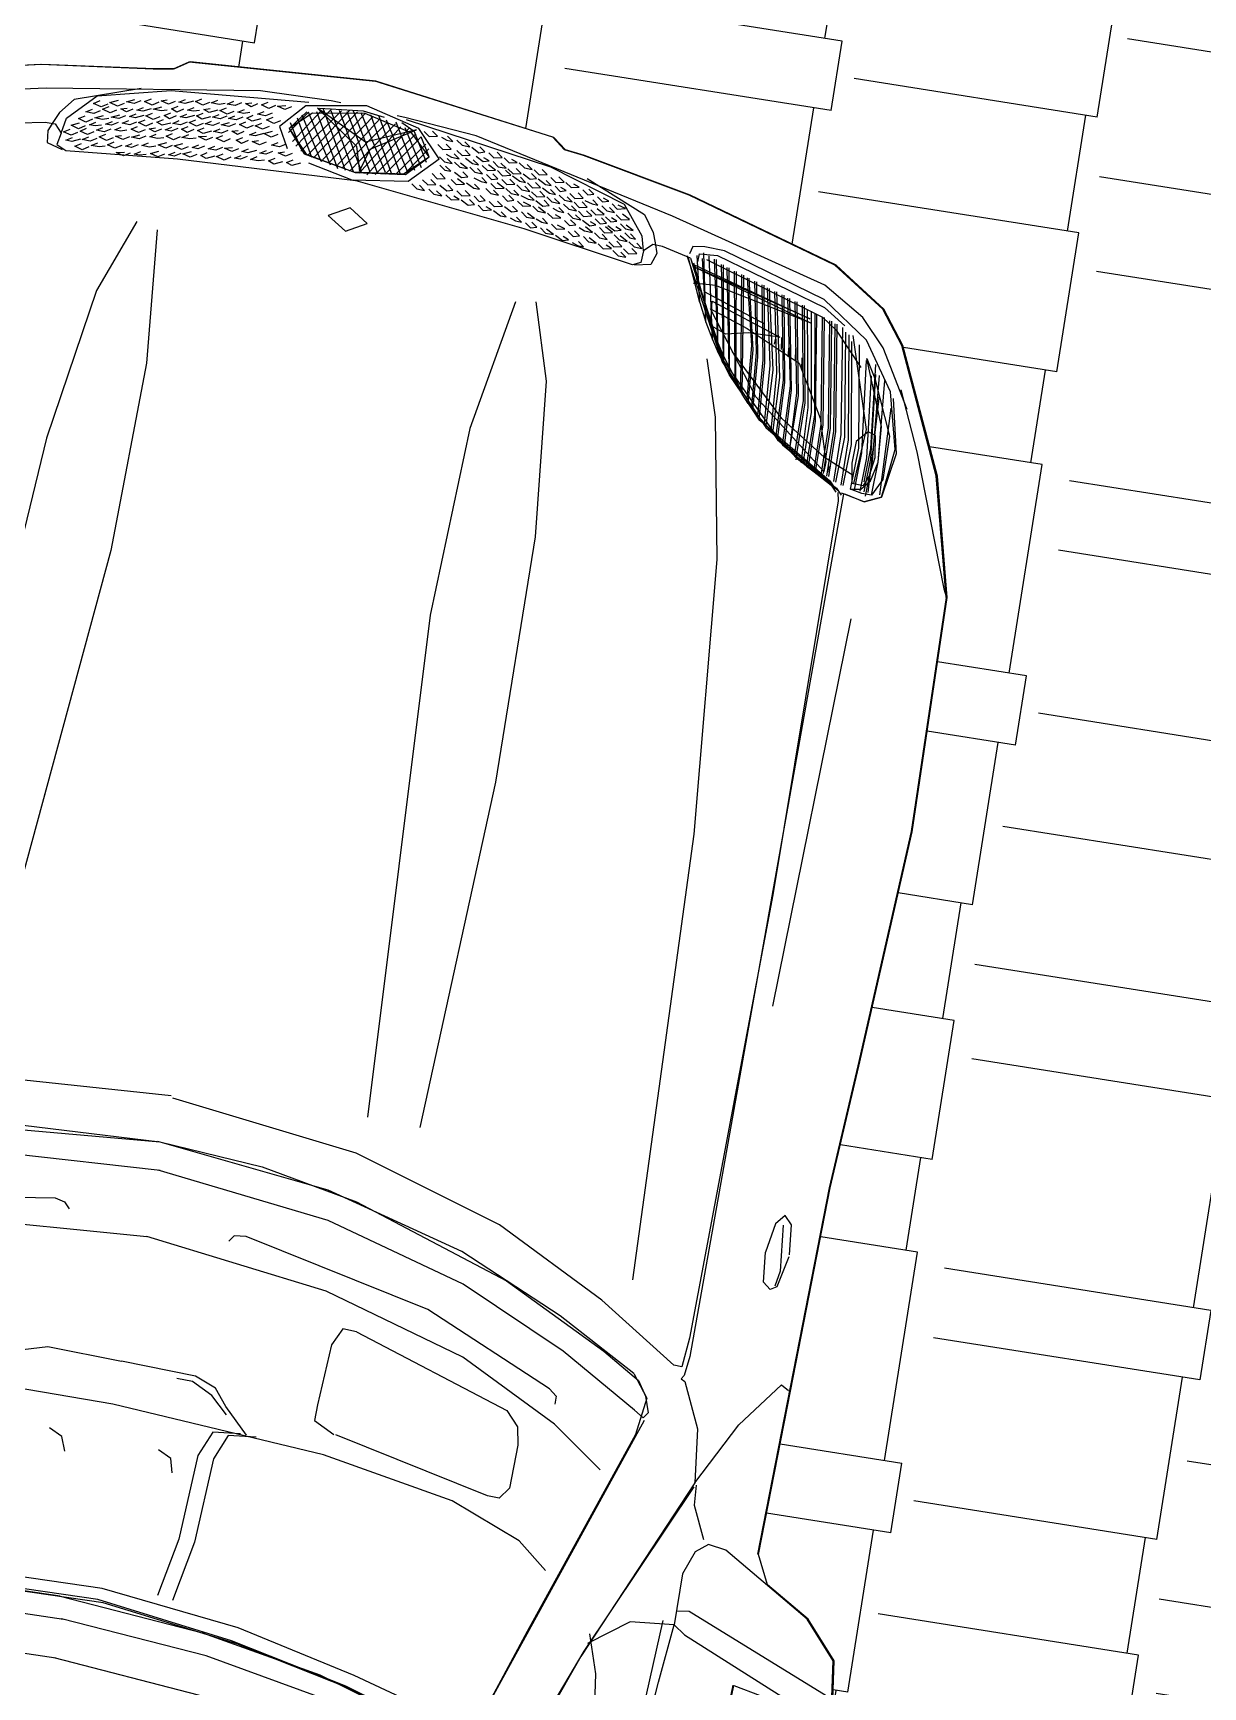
# Model space of a CAD drawing. Extents: x -640655 to -640254, y -1045449 to -1045159.
# Drawn here: x -640524.267 to -640522.77, y -1045393.273 to -1045391.157 of the extents above; entities that cross this region are included whole.
import ezdxf

# ---------------------------------------------------------------- set-up
doc = ezdxf.new("R2010")
doc.units = 0
doc.header["$MEASUREMENT"] = 0
doc.layers.get('0').update_dxf_attribs({"linetype": 'CONTINUOUS'})
doc.layers.add('FLOATING-WINDOWS', color=2, linetype='CONTINUOUS', plot=False)
doc.layers.add('T_srafa', color=8, linetype='CONTINUOUS')
doc.layers.add('T_stafaz', color=7, linetype='CONTINUOUS')

# ---------------------------------------------------------------- blocks, each defined once
blk = doc.blocks.new('SYM_AUTO_MERCEDES_MBSLK-H')
at = {"color": 7, "linetype": 'Continuous'}
for points in [[(187.66, 75.9), (188.68, 77.42), (195.54, 95.46), (195.28, 96.73), (192.74, 97.5), (188.17, 96.73), (183.59, 92.41), (176.99, 80.47), (176.73, 78.18), (178, 76.66), (181.05, 75.64), (187.66, 75.9), (188.42, 70.31), (192.23, 65.48)], [(194.01, 97.5), (192.74, 96.73), (185.63, 77.42), (185.88, 75.9)], [(51.46, 83.77), (51.97, 84.03), (82.21, 85.55), (112.95, 84.79)], [(112.95, 84.79), (128.96, 84.28), (176.73, 84.54)], [(193.76, 84.79), (279.9, 84.28), (296.92, 85.05), (343.93, 84.03)], [(51.97, 84.03), (36.98, 79.71), (21.48, 72.09), (17.41, 68.78), (13.09, 61.67), (8.01, 41.59), (5.72, 27.36), (5.47, 24.82), (4.2, 23.04), (1.66, -0.84)], [(27.07, 73.1), (34.44, 76.66), (50.95, 83.52), (51.46, 83.77)], [(169.36, 74.88), (160.98, 78.95), (154.88, 83.27), (155.39, 84.28)], [(138.36, 80.98), (134.55, 80.47), (133.54, 79.46)], [(138.62, 80.98), (142.68, 80.22), (143.19, 79.46)], [(133.54, 79.46), (134.81, 78.44), (138.62, 77.93)], [(134.81, 79.46), (140.65, 80.22), (142.68, 79.96)], [(143.19, 79.46), (142.43, 78.44), (138.62, 77.93)], [(169.62, 75.14), (172.16, 75.39), (176.23, 77.42)], [(29.36, 74.37), (22.24, 69.8), (18.94, 66.5), (15.89, 60.91), (11.06, 40.07), (5.98, 13.39), (5.47, 3.99), (5.47, 2.97), (5.47, 2.97)], [(28.34, 72.34), (35.2, 74.12), (41.04, 73.36), (42.06, 71.32), (41.55, 68.53), (41.55, 68.27)], [(156.66, 70.56), (156.91, 71.07), (162.5, 73.86), (169.36, 74.88)], [(169.36, 74.88), (194.01, 64.97), (217.14, 57.35), (230.86, 55.82), (263.64, 55.57), (278.63, 58.11), (308.87, 68.53)], [(169.87, 74.88), (193.25, 65.23), (215.86, 57.35)], [(187.41, 74.37), (199.09, 74.12), (276.34, 70.05), (278.88, 70.05)], [(281.68, 71.07), (195.28, 75.39), (187.66, 75.9)], [(281.68, 70.82), (195.28, 75.39)], [(24.02, 68.02), (26.31, 69.55), (33.17, 72.85), (38.76, 73.1), (41.04, 72.09), (41.04, 70.82), (40.79, 69.29), (40.54, 70.56), (39.27, 71.58), (36.72, 72.09), (32.15, 71.58), (24.02, 68.02)], [(41.04, 72.09), (36.72, 72.09), (26.31, 70.82)], [(41.55, 68.53), (41.55, 68.78), (42.06, 71.32), (41.04, 73.36), (34.69, 73.86), (27.58, 71.83)], [(40.79, 73.1), (29.61, 72.34)], [(57.05, 72.59), (107.62, 72.59)], [(27.58, 71.83), (21.73, 67.51), (17.67, 61.16), (14.11, 47.44), (14.11, 44.9), (14.36, 43.37), (15.38, 43.12)], [(39.52, 70.82), (35.2, 70.82), (24.53, 69.29)], [(41.3, 71.32), (36.72, 71.32), (25.8, 70.05)], [(40.79, 71.07), (36.47, 71.07), (25.8, 69.55)], [(40.79, 70.56), (36.47, 70.56), (26.05, 69.04)], [(40.79, 71.58), (28.34, 70.56)], [(33.17, 70.05), (34.69, 68.78), (37.49, 68.78), (40.03, 69.29), (40.03, 70.82), (38.76, 71.32), (36.22, 71.58), (33.42, 71.07), (33.17, 70.05)], [(41.55, 68.53), (153.61, 71.07)], [(41.55, 67.77), (42.57, 68.02), (93.64, 69.8), (151.32, 70.56), (155.13, 70.31), (155.13, 69.29), (148.78, 58.62), (141.92, 43.88), (136.59, 24.06), (134.3, -0.33)], [(153.61, 71.07), (156.15, 70.82), (156.66, 70.56)], [(15.89, 43.37), (28.59, 50.49), (35.2, 57.09), (40.79, 67), (41.3, 67.77)], [(15.89, 43.37), (27.58, 49.73), (36.98, 59.64), (41.3, 67.77)], [(40.03, 69.55), (32.91, 69.8), (21.48, 65.73)], [(40.54, 68.02), (34.69, 67.77), (21.48, 65.23)], [(40.54, 68.27), (35.2, 68.27), (22.24, 65.73)], [(40.79, 69.29), (35.45, 69.29), (22.49, 66.75)], [(40.79, 69.8), (35.96, 69.8), (24.27, 68.02)], [(39.01, 69.29), (37.49, 65.23), (33.68, 58.87), (26.56, 51)], [(39.01, 63.19), (41.04, 67.51), (41.81, 68.27)], [(190.96, 65.48), (195.79, 67.26), (203.41, 68.53), (277.1, 64.72)], [(15.63, 45.41), (19.95, 61.41), (21.22, 63.45), (25.29, 67.51)], [(15.63, 42.86), (28.08, 49.98), (34.69, 56.59), (40.28, 66.5), (41.04, 67.26)], [(39.77, 66.24), (33.93, 65.99), (20.46, 63.45)], [(39.77, 65.99), (33.93, 65.73), (20.46, 63.19)], [(40.28, 67), (34.18, 66.75), (20.72, 64.21)], [(40.28, 67.26), (34.44, 67.26), (21.22, 64.72)], [(38.5, 65.99), (39.27, 65.99)], [(38.76, 62.68), (40.79, 66.75), (41.55, 67.51)], [(143.7, -0.08), (145.73, -22.95)], [(143.45, -30.82), (140.14, -0.84), (140.65, 12.63), (142.68, 25.33), (148.78, 46.17), (155.13, 60.14), (157.93, 65.23), (159.71, 66.5), (161.74, 67.26), (162.5, 66.75), (161.74, 65.48), (156.15, 55.06), (150.31, 40.83), (145.73, 22.28), (143.7, -0.33)], [(157.17, 64.46), (159.96, 66.75), (164.79, 66.24), (192.23, 57.6), (208.24, 52.77), (209, 52.52), (162.76, 67)], [(16.14, 44.39), (15.13, 44.39), (14.87, 46.68), (18.68, 61.41), (20.46, 64.46)], [(39.27, 64.46), (33.42, 64.21), (19.95, 61.67)], [(39.27, 64.21), (33.42, 63.96), (19.95, 61.41)], [(39.52, 65.48), (33.68, 65.23), (20.21, 62.68)], [(39.52, 65.23), (33.68, 64.97), (20.21, 62.43)], [(21.73, 47.18), (23.26, 52.27), (26.31, 59.64), (32.66, 63.7), (37.99, 65.48), (39.27, 65.48), (31.64, 55.06), (21.73, 47.18)], [(157.17, 64.46), (151.83, 53.79), (146.24, 39.82), (141.92, 21.52), (140.14, -1.09)], [(38.25, 61.67), (31.13, 61.41), (18.94, 58.87)], [(37.99, 61.41), (30.88, 61.16), (18.94, 58.62)], [(38.76, 62.68), (32.15, 62.43), (19.45, 59.89)], [(38.5, 62.43), (31.64, 61.92), (19.45, 59.38)], [(39.01, 63.45), (33.17, 63.19), (19.7, 60.65)], [(39.01, 63.19), (32.4, 62.94), (19.7, 60.4)], [(28.08, 47.95), (35.2, 50.49), (52.99, 54.3), (88.05, 58.36), (145.48, 61.92)], [(37.23, 60.65), (37.99, 61.41)], [(37.49, 60.65), (38.25, 61.67)], [(37.99, 61.41), (38.5, 62.43)], [(38.25, 61.67), (38.76, 62.68)], [(38.25, 61.67), (38.5, 61.67)], [(38.5, 62.43), (39.01, 63.19)], [(38.5, 62.43), (38.76, 62.43)], [(170.13, 62.68), (165.55, 55.82), (159.45, 42.61), (154.63, 23.81), (152.34, -0.08)], [(16.65, 44.14), (20.46, 59.89), (16.9, 44.14), (20.97, 60.14), (18.68, 47.18), (18.94, 44.39), (18.94, 44.9), (16.65, 44.14)], [(16.65, 44.14), (20.46, 59.89), (16.9, 44.14), (20.97, 60.14), (18.68, 47.18), (18.94, 44.39), (18.94, 44.9)], [(36.98, 59.89), (29.86, 59.38), (18.43, 56.84)], [(36.72, 59.64), (29.36, 59.13), (18.43, 56.59)], [(37.49, 60.65), (30.37, 60.4), (18.68, 57.86)], [(37.23, 60.65), (30.12, 60.14), (18.68, 57.6)], [(27.07, 60.14), (25.54, 59.89)], [(35.96, 58.62), (36.72, 59.64)], [(36.47, 58.87), (36.98, 59.89)], [(36.72, 59.64), (37.23, 60.65)], [(36.98, 59.89), (37.49, 60.65)], [(35.71, 58.11), (28.59, 57.6), (17.92, 55.06)], [(35.45, 57.86), (28.08, 57.09), (17.92, 54.81)], [(36.47, 58.87), (29.1, 58.36), (18.17, 56.08)], [(35.96, 58.62), (28.85, 58.11), (18.17, 55.82)], [(25.8, 58.11), (23.51, 57.86)], [(26.05, 59.13), (24.53, 58.87)], [(35.45, 57.86), (34.69, 56.84)], [(35.71, 58.11), (34.95, 57.09)], [(35.96, 58.62), (35.45, 57.86)], [(35.71, 58.11), (36.47, 58.87)], [(184.1, 58.36), (181.05, 54.3), (177.75, 44.9), (175.21, 27.62), (174.19, -0.08)], [(33.42, 55.06), (26.56, 54.3), (17.16, 52.27)], [(34.44, 56.08), (27.07, 55.32), (17.41, 53.28)], [(33.93, 55.82), (26.81, 55.06), (17.41, 53.03)], [(34.95, 57.09), (27.83, 56.59), (17.67, 54.05)], [(34.69, 56.84), (27.32, 56.08), (17.67, 53.79)], [(23.77, 47.69), (22.75, 47.44), (20.72, 47.18), (23.51, 56.59), (23.77, 52.52), (24.53, 49.73), (23.77, 47.44), (23.77, 47.69)], [(23.77, 47.69), (22.75, 47.44), (20.72, 47.18), (23.51, 56.59), (23.77, 52.52), (24.53, 49.73), (23.77, 47.44)], [(25.04, 57.09), (23.51, 56.84)], [(24.53, 56.08), (23.77, 56.08)], [(32.66, 54.3), (33.42, 55.06)], [(32.91, 54.81), (33.93, 55.82)], [(33.42, 55.06), (34.44, 56.08)], [(33.93, 55.82), (34.69, 56.84)], [(34.95, 57.09), (34.44, 56.08)], [(161.23, 54.3), (162, 55.32), (163.01, 55.32)], [(207.48, -1.09), (208.5, 17.96), (210.78, 32.95), (216.12, 52.01), (217.39, 56.59)], [(31.64, 53.28), (16.65, 50.49)], [(31.13, 53.03), (16.65, 50.23)], [(32.66, 54.3), (25.8, 53.54), (16.9, 51.25)], [(32.15, 54.05), (25.29, 53.28), (16.9, 51)], [(32.91, 54.81), (26.05, 54.05), (17.16, 52.01)], [(19.7, 45.91), (22.24, 54.3)], [(29.86, 52.01), (31.13, 53.03)], [(30.63, 52.27), (31.64, 53.28)], [(31.13, 53.03), (32.15, 54.05)], [(32.66, 54.3), (31.64, 53.28)], [(32.91, 54.81), (32.15, 54.05)], [(161.23, 54.3), (154.37, 37.02), (149.8, 12.37)], [(29.61, 51.25), (16.14, 48.45)], [(28.59, 51), (16.14, 48.2)], [(30.63, 52.27), (16.4, 49.47)], [(29.86, 52.01), (16.4, 49.22)], [(27.32, 49.98), (28.59, 51)], [(28.34, 50.23), (29.61, 51.25)], [(28.59, 51), (29.86, 52.01)], [(29.61, 51.25), (30.63, 52.27)], [(165.04, 49.47), (166.82, 51.25), (169.11, 51.76), (174.7, 51.76), (176.23, 50.74), (176.23, 49.22)], [(205.95, 52.77), (202.14, 37.02), (199.09, 21.27), (197.57, 3.23), (198.84, -19.9), (201.89, -38.19), (206.21, -54.46)], [(207.73, 51.5), (203.67, 36.26), (200.87, 20.76), (199.09, 2.97), (200.36, -20.15), (203.41, -38.7), (207.73, -54.96)], [(207.99, 52.27), (203.92, 37.02), (201.13, 21.52), (199.35, 3.73), (200.62, -19.39), (203.67, -37.94), (207.99, -54.2)], [(199.6, -1.86), (200.62, 16.95), (202.91, 32.7), (208.24, 52.77)], [(211.04, 52.01), (205.7, 32.95), (203.41, 17.96), (202.4, -1.09)], [(27.07, 49.22), (15.38, 46.68)], [(25.8, 48.96), (15.38, 46.42)], [(28.34, 50.23), (15.89, 47.69)], [(27.32, 49.98), (15.89, 47.44)], [(23.77, 47.69), (25.8, 48.96)], [(25.54, 48.2), (27.07, 49.22)], [(25.8, 48.96), (27.32, 49.98)], [(27.07, 49.22), (28.34, 50.23)], [(158.95, 28.64), (165.04, 49.47)], [(176.23, 49.22), (172.41, 28.64)], [(23.51, 46.93), (14.87, 44.9)], [(25.54, 48.2), (15.13, 45.66)], [(21.22, 45.66), (23.51, 46.93)], [(21.48, 46.42), (23.77, 47.69)], [(23.51, 46.93), (25.54, 48.2)], [(21.22, 45.66), (15.38, 44.14)], [(21.48, 46.42), (15.63, 44.9)], [(21.22, 45.66), (15.89, 43.12)], [(16.4, 43.88), (21.48, 46.42)], [(15.89, 43.37), (15.13, 39.56), (15.13, 38.29), (16.14, 37.27), (17.67, 37.27), (18.17, 36.26), (16.4, 21.77), (14.62, -0.84)], [(8.52, 28.38), (11.57, 36.51), (13.6, 38.04), (14.87, 38.55), (16.14, 39.05)], [(16.14, 39.05), (17.67, 38.55), (18.17, 36.51)], [(16.14, 37.27), (14.36, 36.77), (10.81, 33.72), (8.01, 23.55), (5.72, 4.24)], [(14.36, 34.48), (14.87, 35.24), (14.87, 36), (14.36, 35.24)], [(15.38, 35.24), (15.89, 36), (15.89, 37.02), (15.38, 36.26)], [(16.4, 34.73), (16.9, 35.5), (16.65, 36.51), (16.14, 35.75)], [(11.06, 32.19), (11.57, 32.95), (11.31, 33.97), (11.06, 32.95)], [(12.33, 32.95), (12.84, 33.72), (12.58, 34.73), (12.08, 33.72)], [(13.35, 33.72), (13.86, 34.48), (13.86, 35.5), (13.35, 34.48)], [(13.86, 32.19), (14.36, 33.21), (14.11, 33.97), (13.86, 33.21)], [(14.87, 33.21), (15.38, 33.97), (15.38, 34.99), (14.87, 33.97)], [(15.89, 32.7), (16.4, 33.46), (16.14, 34.48), (15.63, 33.72)], [(16.9, 33.46), (17.41, 34.23), (17.41, 35.24), (16.9, 34.48)], [(11.57, 30.92), (12.08, 31.68), (12.08, 32.7), (11.57, 31.94)], [(12.84, 31.68), (13.35, 32.45), (13.09, 33.21), (12.84, 32.45)], [(13.35, 30.41), (13.86, 31.18), (13.6, 31.94), (13.09, 31.18)], [(14.36, 31.18), (14.87, 31.94), (14.62, 32.95), (14.11, 31.94)], [(15.13, 30.67), (15.63, 31.43), (15.63, 32.45), (15.13, 31.68)], [(16.4, 31.43), (16.9, 32.19), (16.65, 33.21), (16.4, 32.45)], [(25.29, 25.08), (34.95, 28.38), (54.77, 30.92), (86.53, 32.19), (131.76, 31.43)], [(10.04, 28.13), (10.55, 28.89), (10.3, 29.65), (9.79, 28.89)], [(10.55, 30.16), (11.06, 30.92), (10.81, 31.68), (10.55, 30.92)], [(11.31, 28.64), (11.57, 29.65), (11.57, 30.41), (11.06, 29.65)], [(12.33, 29.65), (12.84, 30.41), (12.58, 31.43), (12.08, 30.41)], [(12.84, 28.13), (13.35, 28.89), (13.09, 29.91), (12.58, 29.14)], [(13.86, 28.89), (14.36, 29.91), (14.11, 30.67), (13.86, 29.91)], [(14.87, 28.64), (15.13, 29.4), (15.13, 30.41), (14.62, 29.4)], [(15.89, 29.4), (16.4, 30.16), (16.4, 31.18), (15.89, 30.16)], [(16.9, 28.13), (17.16, 28.89), (17.16, 29.65), (16.65, 28.89)], [(9.54, 25.84), (10.04, 26.6), (9.79, 27.62), (9.54, 26.86)], [(10.81, 26.6), (11.31, 27.36), (11.06, 28.38), (10.55, 27.62)], [(11.82, 27.36), (12.33, 28.13), (12.08, 29.14), (11.57, 28.38)], [(12.33, 26.09), (12.84, 26.86), (12.84, 27.87), (12.33, 27.11)], [(13.35, 26.86), (13.86, 27.62), (13.86, 28.64), (13.35, 27.87)], [(14.36, 26.6), (14.87, 27.36), (14.62, 28.13), (14.11, 27.36)], [(15.63, 27.36), (16.14, 28.13), (15.89, 28.89), (15.38, 28.13)], [(16.4, 25.84), (16.9, 26.86), (16.65, 27.62), (16.4, 26.86)], [(158.95, 28.64), (158.95, 26.86), (161.23, 25.84), (169.11, 25.59), (171.14, 25.59), (172.41, 28.38)], [(9.28, 23.81), (9.79, 24.57), (9.54, 25.59), (9.03, 24.82)], [(10.3, 24.57), (10.81, 25.33), (10.55, 26.09), (10.3, 25.33)], [(11.31, 25.33), (11.82, 26.09), (11.82, 27.11), (11.31, 26.35)], [(11.82, 23.81), (12.33, 24.57), (12.33, 25.59), (11.82, 24.82)], [(13.09, 24.82), (13.35, 25.59), (13.35, 26.35), (12.84, 25.59)], [(13.86, 24.32), (14.36, 25.08), (14.11, 26.09), (13.86, 25.33)], [(15.13, 25.08), (15.63, 25.84), (15.38, 26.86), (15.13, 25.84)], [(15.89, 23.81), (16.4, 24.57), (16.4, 25.59), (15.89, 24.57)], [(8.77, 21.52), (9.28, 22.28), (9.03, 23.3), (8.52, 22.54)], [(9.79, 22.28), (10.3, 23.3), (10.3, 24.06), (9.79, 23.3)], [(10.81, 23.04), (11.31, 24.06), (11.31, 24.82), (10.81, 24.06)], [(11.57, 21.77), (12.08, 22.54), (11.82, 23.55), (11.31, 22.79)], [(12.58, 22.54), (13.09, 23.55), (12.84, 24.32), (12.33, 23.55)], [(13.35, 22.28), (13.86, 23.04), (13.86, 24.06), (13.35, 23.04)], [(14.87, 23.04), (15.13, 23.81), (15.13, 24.57), (14.62, 23.81)], [(15.63, 21.77), (16.14, 22.54), (15.89, 23.3), (15.38, 22.54)], [(25.8, 22.54), (42.82, 20), (67.22, 19.74), (131.76, 24.57)], [(8.27, 19.49), (8.77, 20.25), (8.77, 21.27), (8.27, 20.5)], [(9.54, 20.25), (10.04, 21.27), (9.79, 22.03), (9.28, 21.27)], [(10.55, 21.01), (11.06, 21.77), (10.81, 22.79), (10.3, 22.03)], [(11.06, 19.74), (11.57, 20.5), (11.57, 21.52), (11.06, 20.76)], [(12.33, 20.5), (12.58, 21.52), (12.58, 22.28), (12.08, 21.52)], [(13.09, 20.25), (13.6, 21.01), (13.35, 22.03), (13.09, 21.01)], [(14.36, 21.01), (14.87, 21.77), (14.87, 22.79), (14.36, 21.77)], [(15.38, 19.74), (15.63, 20.5), (15.63, 21.27), (15.13, 20.5)], [(8.01, 17.45), (8.52, 18.22), (8.27, 19.23), (8.01, 18.47)], [(9.28, 18.22), (9.79, 18.98), (9.54, 20), (9.03, 19.23)], [(10.04, 18.98), (10.55, 20), (10.55, 20.76), (10.04, 20)], [(10.81, 17.71), (11.31, 18.47), (11.06, 19.49), (10.55, 18.73)], [(11.82, 18.47), (12.33, 19.23), (12.33, 20.25), (11.82, 19.49)], [(12.84, 18.22), (13.35, 18.98), (13.09, 19.74), (12.58, 18.98)], [(14.11, 18.73), (14.62, 19.74), (14.36, 20.5), (13.86, 19.74)], [(14.87, 17.45), (15.38, 18.47), (15.38, 19.23), (14.87, 18.47)], [(7.76, 15.42), (8.27, 16.18), (8.01, 17.2), (7.5, 16.44)], [(8.77, 16.18), (9.28, 16.95), (9.28, 17.96), (8.77, 17.2)], [(9.79, 16.95), (10.3, 17.71), (10.04, 18.73), (9.54, 17.96)], [(10.55, 15.68), (11.06, 16.44), (10.81, 17.2), (10.3, 16.44)], [(11.57, 16.44), (12.08, 17.2), (11.82, 18.22), (11.31, 17.2)], [(12.33, 15.93), (12.84, 16.69), (12.84, 17.71), (12.33, 16.95)], [(13.86, 16.69), (14.36, 17.45), (14.11, 18.47), (13.6, 17.71)], [(14.62, 15.42), (15.13, 16.18), (14.87, 17.2), (14.62, 16.44)], [(174.7, 17.45), (171.65, 14.15), (169.62, 12.37), (168.6, 9.58), (168.6, -0.08)], [(174.7, 18.73), (175.21, 15.17), (178.51, 13.9), (189.44, 13.64), (197.32, 12.37)], [(7.5, 13.14), (8.01, 14.15), (7.76, 14.91), (7.25, 14.15)], [(8.52, 13.9), (9.03, 14.91), (8.77, 15.68), (8.52, 14.91)], [(9.54, 14.91), (10.04, 15.68), (9.79, 16.69), (9.28, 15.68)], [(10.04, 13.39), (10.55, 14.15), (10.55, 15.17), (10.04, 14.41)], [(11.31, 14.15), (11.57, 15.17), (11.57, 15.93), (11.06, 15.17)], [(12.08, 13.39), (12.58, 14.41), (12.58, 15.17), (12.08, 14.41)], [(13.6, 14.66), (14.11, 15.42), (13.86, 16.18), (13.35, 15.42)], [(14.36, 13.14), (14.87, 14.15), (14.62, 14.91), (14.11, 14.15)], [(174.7, 16.69), (175.21, 13.14), (178.51, 11.86), (189.44, 11.61), (197.06, 10.34)], [(6.99, 11.1), (7.5, 11.86), (7.5, 12.88), (6.99, 12.12)], [(8.27, 11.36), (8.77, 12.12), (8.52, 13.14), (8.01, 12.37)], [(9.03, 12.63), (9.54, 13.64), (9.54, 14.41), (9.03, 13.64)], [(9.79, 11.36), (10.3, 12.12), (10.3, 13.14), (9.79, 12.12)], [(11.06, 11.61), (11.57, 12.63), (11.31, 13.39), (10.81, 12.63)], [(12.08, 11.36), (12.58, 12.12), (12.33, 13.14), (11.82, 12.12)], [(13.35, 12.37), (13.86, 13.14), (13.6, 14.15), (13.09, 13.39)], [(14.11, 11.1), (14.62, 11.86), (14.36, 12.88), (14.11, 12.12)], [(172.67, 14.41), (170.63, 12.12), (169.36, 9.32), (169.36, 7.29)], [(6.99, 9.07), (7.25, 9.83), (7.25, 10.59), (6.74, 9.83)], [(8.01, 8.82), (8.52, 9.58), (8.27, 10.59), (7.76, 9.83)], [(9.03, 10.09), (9.28, 10.85), (9.28, 11.86), (8.77, 11.1)], [(9.54, 9.32), (10.04, 10.09), (10.04, 11.1), (9.54, 10.34)], [(10.55, 9.58), (11.06, 10.34), (11.06, 11.1), (10.55, 10.34)], [(11.82, 8.82), (12.33, 9.58), (12.08, 10.59), (11.57, 9.83)], [(13.09, 10.09), (13.6, 11.1), (13.35, 11.86), (12.84, 11.1)], [(13.86, 8.82), (14.36, 9.58), (14.36, 10.59), (13.86, 9.83)], [(149.8, 12.37), (150.05, 10.85), (150.82, 10.34)], [(13.6, -6.94), (14.62, -1.09), (13.35, 6.02), (9.79, 9.32), (6.49, 6.02), (4.96, -1.09), (6.49, -8.72), (9.79, -11.51), (12.33, -9.99)], [(6.74, 6.78), (7.25, 7.54), (6.99, 8.56), (6.49, 7.8)], [(12.84, 7.8), (13.35, 8.56), (13.09, 9.58), (12.58, 8.82)], [(181.31, 9.07), (179.53, 8.56), (178.77, 6.78)], [(9.79, -10.24), (12.58, -7.7), (13.6, -1.09), (12.58, 5.26), (9.79, 8.05), (7.25, 5.26), (5.98, -1.09), (7.25, -7.7), (9.79, -10.24)], [(9.79, -10.24), (12.58, -7.7), (13.6, -1.09), (12.58, 5.26), (9.79, 8.05), (7.25, 5.26), (5.98, -1.09), (7.25, -7.7), (9.79, -10.24)], [(6.23, 2.97), (11.82, 6.53)], [(6.74, 4.24), (11.31, 7.29)], [(6.99, 5.51), (10.55, 7.8)], [(7.25, -8.46), (9.79, -10.24), (12.58, -7.45), (13.6, -0.84), (12.58, 5.51), (9.79, 8.05), (7.5, 6.53)], [(13.09, 2.97), (7.5, 6.53)], [(12.84, 4.24), (8.27, 7.29)], [(12.33, 5.51), (8.77, 7.8)], [(13.6, 6.53), (14.11, 7.29), (14.11, 8.31), (13.6, 7.54)], [(5.98, 0.68), (12.58, 4.75)], [(6.23, 1.7), (12.33, 5.77)], [(6.99, 5.51), (6.23, 3.73)], [(13.35, -0.33), (10.3, 0.43), (6.74, 5.77), (9.54, -0.33), (6.49, -7.19), (10.3, -1.35), (13.35, -0.33)], [(13.6, 0.68), (6.74, 4.75)], [(13.35, 1.7), (7.25, 5.77)], [(12.84, 3.73), (5.98, -0.33)], [(12.84, 2.97), (5.98, -1.6)], [(6.49, 2.97), (13.6, -1.6)], [(6.74, 3.73), (13.6, -0.33)], [(5.98, 1.45), (5.72, -1.35), (6.49, -6.94)], [(13.09, 1.95), (5.98, -2.62)], [(13.09, 0.94), (6.23, -3.38)], [(6.23, 0.94), (13.35, -3.38)], [(6.49, 1.95), (13.35, -2.62)], [(19.7, -3.13), (21.22, -0.59), (19.7, 1.95), (18.17, -0.59), (19.7, -3.13)], [(51.46, -85.46), (36.98, -80.88), (21.48, -73.51), (17.16, -70.21), (13.09, -63.09), (8.01, -43.02), (5.72, -28.79), (5.22, -26.25), (3.95, -24.47), (1.66, -0.59)], [(5.98, -1.09), (13.09, -5.41)], [(5.98, -2.11), (12.84, -6.43)], [(13.35, -0.08), (6.23, -4.4)], [(6.23, -0.08), (13.09, -4.4)], [(13.6, -1.09), (6.49, -5.41)], [(13.6, -2.11), (6.49, -6.43)], [(15.89, -44.29), (15.13, -40.99), (15.13, -39.72), (16.14, -38.7), (17.67, -38.96), (18.17, -37.68), (16.4, -23.46), (14.62, -0.59)], [(41.3, -68.94), (42.57, -69.19), (151.32, -71.73), (155.13, -71.48), (155.13, -70.46), (148.53, -60.05), (141.67, -45.05), (136.33, -25.49), (134.04, -0.59)], [(157.17, -66.14), (151.83, -55.98), (146.24, -41.75), (141.92, -23.71), (140.14, -0.84)], [(170.89, -63.6), (166.57, -58.27), (160.47, -45.56), (154.88, -25.74), (152.34, -0.08)], [(174.7, -17.61), (171.65, -14.56), (169.62, -12.78), (168.6, -9.73), (168.6, -0.08)], [(174.19, -0.08), (174.95, -24.22), (176.99, -40.73), (179.53, -50.9), (182.07, -56.49), (184.86, -60.05)], [(199.6, -1.86), (200.62, -20.66), (202.65, -35.4), (207.99, -54.2)], [(211.04, -53.69), (205.7, -35.14), (203.41, -20.15), (202.4, -0.84)], [(207.48, -0.84), (208.5, -20.15), (210.78, -35.14), (216.12, -53.69), (217.39, -57.76)], [(5.98, -3.13), (12.58, -7.19)], [(6.23, -4.14), (12.33, -8.21)], [(13.6, -3.13), (6.99, -7.19)], [(13.35, -4.14), (7.25, -8.21)], [(29.1, -75.8), (22.24, -71.23), (18.94, -67.92), (15.89, -62.33), (10.81, -41.75), (5.72, -14.82), (5.22, -5.67), (5.22, -4.65), (5.22, -4.4)], [(6.23, -5.41), (11.82, -8.97)], [(13.09, -5.41), (7.76, -8.97)], [(181.31, -4.91), (179.53, -5.67), (178.77, -7.45)], [(16.14, -38.7), (14.11, -38.45), (10.55, -35.14), (8.01, -26), (5.98, -8.46)], [(6.74, -6.68), (11.31, -9.48)], [(7.25, -8.21), (10.3, -10.24)], [(12.84, -6.68), (8.27, -9.48)], [(12.08, -8.21), (9.03, -10.24)], [(13.86, -7.96), (14.36, -8.97), (14.11, -9.73), (13.6, -8.97)], [(6.99, -10.5), (7.5, -11.26), (7.25, -12.27), (6.99, -11.26)], [(11.82, -10.24), (12.33, -11), (12.33, -12.02), (11.82, -11.26)], [(12.84, -9.23), (13.35, -9.99), (13.09, -11), (12.84, -10.24)], [(14.11, -10.24), (14.62, -11.26), (14.36, -12.02), (13.86, -11.26)], [(149.8, -12.53), (150.05, -11.26), (150.82, -10.5)], [(7.25, -12.53), (7.76, -13.29), (7.5, -14.31), (6.99, -13.55)], [(9.03, -11.51), (9.54, -12.27), (9.28, -13.29), (8.77, -12.53)], [(10.81, -11.51), (11.31, -12.27), (11.06, -13.29), (10.55, -12.27)], [(13.09, -11.77), (13.6, -12.53), (13.6, -13.29), (13.09, -12.53)], [(14.36, -12.53), (14.62, -13.29), (14.62, -14.31), (14.11, -13.55)], [(161.23, -54.46), (154.37, -37.43), (149.8, -12.53)], [(8.27, -12.78), (8.77, -13.55), (8.77, -14.56), (8.27, -13.8)], [(9.28, -14.05), (9.79, -15.07), (9.54, -15.83), (9.03, -15.07)], [(10.04, -12.78), (10.55, -13.55), (10.3, -14.56), (9.79, -13.8)], [(11.06, -13.29), (11.57, -14.31), (11.57, -15.07), (11.06, -14.31)], [(12.08, -12.78), (12.58, -13.55), (12.33, -14.56), (12.08, -13.8)], [(13.35, -13.8), (13.86, -14.82), (13.86, -15.58), (13.35, -14.82)], [(7.5, -14.82), (8.01, -15.58), (7.76, -16.34), (7.5, -15.58)], [(7.76, -16.85), (8.27, -17.61), (8.27, -18.63), (7.76, -17.87)], [(8.77, -15.58), (9.03, -16.34), (9.03, -17.1), (8.52, -16.34)], [(9.54, -16.34), (10.04, -17.1), (10.04, -18.12), (9.54, -17.36)], [(10.3, -14.82), (10.81, -15.58), (10.55, -16.59), (10.04, -15.83)], [(11.31, -15.83), (11.82, -16.59), (11.57, -17.36), (11.31, -16.59)], [(12.33, -15.07), (12.84, -15.83), (12.58, -16.59), (12.08, -15.83)], [(13.6, -16.09), (14.11, -16.85), (13.86, -17.87), (13.6, -16.85)], [(14.36, -14.82), (14.87, -15.58), (14.87, -16.34), (14.36, -15.58)], [(14.87, -16.85), (15.38, -17.61), (15.13, -18.63), (14.62, -17.87)], [(8.27, -18.88), (8.52, -19.64), (8.52, -20.66), (8.01, -19.9)], [(9.03, -17.61), (9.54, -18.37), (9.28, -19.39), (8.77, -18.63)], [(9.79, -18.37), (10.3, -19.14), (10.3, -20.15), (9.79, -19.39)], [(10.55, -17.1), (11.06, -17.87), (11.06, -18.88), (10.55, -17.87)], [(11.57, -17.87), (12.08, -18.63), (12.08, -19.64), (11.57, -18.88)], [(12.58, -17.36), (13.09, -18.12), (12.84, -19.14), (12.33, -18.37)], [(13.86, -18.12), (14.36, -18.88), (14.36, -19.9), (13.86, -19.14)], [(15.13, -18.88), (15.63, -19.9), (15.38, -20.66), (14.87, -19.9)], [(8.52, -20.91), (9.03, -21.68), (8.77, -22.69), (8.27, -21.93)], [(9.28, -19.64), (9.79, -20.66), (9.54, -21.42), (9.28, -20.66)], [(10.3, -20.41), (10.81, -21.42), (10.55, -22.18), (10.04, -21.42)], [(10.81, -19.14), (11.31, -19.9), (11.31, -20.91), (10.81, -20.15)], [(12.08, -19.9), (12.58, -20.91), (12.33, -21.68), (11.82, -20.91)], [(12.84, -19.64), (13.35, -20.41), (13.09, -21.42), (12.84, -20.41)], [(14.11, -20.41), (14.62, -21.17), (14.62, -21.93), (14.11, -21.17)], [(8.77, -22.95), (9.28, -23.96), (9.28, -24.73), (8.77, -23.96)], [(9.79, -21.93), (10.04, -22.69), (10.04, -23.46), (9.54, -22.69)], [(10.55, -22.44), (11.06, -23.46), (11.06, -24.22), (10.55, -23.46)], [(11.31, -21.17), (11.82, -21.93), (11.57, -22.95), (11.06, -22.18)], [(11.57, -23.2), (12.08, -23.96), (12.08, -24.98), (11.57, -24.22)], [(12.33, -22.18), (12.84, -22.95), (12.58, -23.71), (12.08, -22.95)], [(13.35, -21.68), (13.6, -22.44), (13.6, -23.46), (13.09, -22.69)], [(14.62, -22.44), (15.13, -23.2), (14.87, -24.22), (14.36, -23.2)], [(15.38, -21.17), (15.89, -21.93), (15.63, -22.95), (15.13, -21.93)], [(15.63, -23.2), (16.14, -23.96), (16.14, -24.73), (15.63, -23.96)], [(25.8, -24.22), (42.82, -22.18), (67.22, -21.93), (131.76, -26.25)], [(9.28, -25.23), (9.79, -26), (9.54, -27.01), (9.28, -26.25)], [(10.04, -23.96), (10.55, -24.73), (10.3, -25.49), (9.79, -24.73)], [(11.06, -24.73), (11.57, -25.49), (11.31, -26.25), (10.81, -25.49)], [(12.08, -25.23), (12.58, -26.25), (12.33, -27.01), (11.82, -26.25)], [(12.58, -24.22), (13.09, -24.98), (13.09, -25.74), (12.58, -24.98)], [(13.6, -23.71), (14.11, -24.47), (13.86, -25.49), (13.35, -24.73)], [(14.87, -24.47), (15.38, -25.23), (15.13, -26.25), (14.62, -25.23)], [(16.14, -25.23), (16.65, -26), (16.4, -27.01), (15.89, -26)], [(9.79, -27.27), (10.3, -28.03), (10.04, -29.05), (9.54, -28.28)], [(10.55, -26), (10.81, -26.76), (10.81, -27.78), (10.3, -26.76)], [(11.57, -26.76), (12.08, -27.52), (11.82, -28.54), (11.31, -27.78)], [(13.09, -26.25), (13.6, -27.01), (13.35, -27.78), (13.09, -27.01)], [(14.11, -25.74), (14.36, -26.5), (14.36, -27.52), (13.86, -26.76)], [(15.38, -26.5), (15.63, -27.27), (15.63, -28.28), (15.13, -27.52)], [(25.29, -27.01), (34.95, -30.32), (54.77, -32.86), (86.53, -34.13), (131.76, -33.11)], [(10.04, -29.55), (10.55, -30.32), (10.55, -31.33), (10.04, -30.32)], [(10.81, -28.03), (11.31, -29.05), (11.31, -29.81), (10.81, -29.05)], [(11.82, -28.79), (12.33, -29.81), (12.33, -30.57), (11.82, -29.81)], [(12.58, -27.52), (13.09, -28.28), (12.84, -29.3), (12.33, -28.54)], [(12.84, -29.55), (13.35, -30.32), (13.35, -31.33), (12.84, -30.57)], [(13.6, -28.28), (14.11, -29.05), (13.86, -30.06), (13.35, -29.3)], [(14.36, -28.03), (14.87, -28.79), (14.87, -29.81), (14.36, -28.79)], [(15.63, -28.79), (16.14, -29.55), (16.14, -30.32), (15.63, -29.55)], [(16.65, -27.52), (16.9, -28.28), (16.9, -29.05), (16.4, -28.28)], [(16.9, -29.55), (17.41, -30.32), (17.16, -31.33), (16.9, -30.32)], [(8.52, -29.81), (11.57, -37.94), (13.6, -39.46), (14.87, -39.97), (16.14, -40.48)], [(10.81, -31.59), (11.31, -32.35), (11.06, -33.37), (10.55, -32.35)], [(11.31, -30.32), (11.82, -31.08), (11.57, -31.84), (11.31, -31.08)], [(12.33, -31.08), (12.84, -31.84), (12.84, -32.86), (12.33, -31.84)], [(14.11, -30.57), (14.36, -31.33), (14.36, -32.09), (13.86, -31.33)], [(14.87, -30.06), (15.38, -30.82), (15.13, -31.84), (14.87, -31.08)], [(16.14, -30.82), (16.65, -31.59), (16.4, -32.6), (15.89, -31.84)], [(11.31, -33.62), (11.82, -34.38), (11.57, -35.4), (11.06, -34.64)], [(11.82, -32.35), (12.33, -33.11), (12.08, -34.13), (11.57, -33.37)], [(13.09, -33.11), (13.35, -33.87), (13.35, -34.89), (12.84, -33.87)], [(13.35, -31.84), (13.86, -32.6), (13.86, -33.37), (13.35, -32.6)], [(14.36, -32.6), (14.87, -33.37), (14.87, -34.38), (14.36, -33.62)], [(15.38, -32.09), (15.89, -32.86), (15.63, -33.87), (15.13, -33.11)], [(16.65, -32.86), (16.9, -33.62), (16.9, -34.64), (16.4, -33.87)], [(12.33, -34.38), (12.84, -35.14), (12.84, -36.16), (12.33, -35.4)], [(13.6, -35.14), (14.11, -35.91), (13.86, -36.92), (13.35, -36.16)], [(14.11, -33.87), (14.36, -34.64), (14.36, -35.4), (13.86, -34.64)], [(14.62, -35.91), (15.13, -36.67), (14.87, -37.68), (14.36, -36.67)], [(15.13, -34.64), (15.63, -35.4), (15.38, -36.41), (14.87, -35.65)], [(15.89, -34.13), (16.4, -34.89), (16.4, -35.91), (15.89, -35.14)], [(17.16, -34.89), (17.67, -35.65), (17.41, -36.67), (16.9, -35.91)], [(15.63, -36.67), (16.14, -37.43), (15.89, -38.45), (15.38, -37.68)], [(16.4, -36.16), (16.9, -37.18), (16.9, -37.94), (16.4, -37.18)], [(16.14, -40.48), (17.67, -40.23), (18.17, -38.19)]]:
    blk.add_lwpolyline(points, dxfattribs=at)

msp = doc.modelspace()

# ---------------------------------------------------------------- hatches: boundary and pattern name
at = {"layer": 'T_srafa', "linetype": 'Continuous'}
h = msp.add_hatch(dxfattribs=at)
h.set_pattern_fill('AR-RSHKE', color=256, scale=0.03, angle=90, style=0)
h.set_pattern_definition([(80.99993615, (0, 0), (-0.23589453207, 0.81189825085), [0.18, -0.15, 0.21, -0.09, 0.27, -0.12]), (80.99993615, (0.01334, 0.18013), (-0.23589453207, 0.81189825085), [0.15, -0.57, 0.12, -0.18]), (80.99993615, (0.1067, 0.52983), (-0.23589453207, 0.81189825085), [0.09, -0.93]), (170.99993615, (0, 0), (-0.395458809116, -0.195543678733), [0.345, -1.095]), (170.99993615, (0.02816, 0.17778), (-0.395458809116, -0.195543678733), [0.3375, -1.1025]), (170.99993615, (0.05162, 0.32594), (-0.395458809116, -0.195543678733), [0.315, -1.125]), (170.99993615, (0.1067, 0.52983), (-0.395458809116, -0.195543678733), [0.345, -1.095]), (170.99993615, (0.12078, 0.61872), (-0.395458809116, -0.195543678733), [0.345, -1.095]), (170.99993615, (0.1408, 0.88892), (-0.395458809116, -0.195543678733), [0.33, -1.11])])
h.paths.add_polyline_path([(-640519.1632, -1045391.4871), (-640519.9279, -1045396.3151), (-640521.4095, -1045396.0805), (-640521.4896, -1045396.5867), (-640532.5968, -1045394.8275), (-640532.5732, -1045394.6785), (-640533.1065, -1045394.5941), (-640532.5904, -1045391.335), (-640532.9854, -1045391.2724), (-640532.4926, -1045388.1609), (-640524.9862, -1045389.3498), (-640525.2267, -1045390.8683), (-640523.5936, -1045390.7854)])
edge = h.paths.add_edge_path(flags=16)
edge.add_line((-640529.6138, -1045389.8514), (-640529.5312, -1045389.6774))
edge.add_line((-640529.5312, -1045389.6774), (-640529.4184, -1045389.6353))
edge.add_line((-640529.4184, -1045389.6353), (-640528.7522, -1045389.7004))
edge.add_line((-640528.7522, -1045389.7004), (-640528.1004, -1045389.8525))
edge.add_line((-640528.1004, -1045389.8525), (-640528.0216, -1045389.9056))
edge.add_line((-640528.0216, -1045389.9056), (-640527.9907, -1045389.9901))
edge.add_line((-640527.9907, -1045389.9901), (-640527.9846, -1045390.1221))
edge.add_line((-640527.9846, -1045390.1221), (-640528.0913, -1045391.1125))
edge.add_line((-640528.0913, -1045391.1125), (-640528.1402, -1045391.2397))
edge.add_line((-640528.1402, -1045391.2397), (-640528.3756, -1045392.6615))
edge.add_line((-640528.3756, -1045392.6615), (-640528.2754, -1045392.663))
edge.add_line((-640528.2754, -1045392.663), (-640528.3022, -1045392.7321))
edge.add_line((-640528.3022, -1045392.7321), (-640528.3881, -1045392.7378))
edge.add_line((-640528.3881, -1045392.7378), (-640528.4404, -1045393.0549))
edge.add_line((-640528.4404, -1045393.0549), (-640528.4994, -1045393.5483))
edge.add_line((-640528.4994, -1045393.5483), (-640528.5329, -1045393.7178))
edge.add_line((-640528.5329, -1045393.7178), (-640528.6034, -1045393.9901))
edge.add_line((-640528.6034, -1045393.9901), (-640528.6419, -1045394.1107))
edge.add_line((-640528.6419, -1045394.1107), (-640528.6948, -1045394.265))
edge.add_line((-640528.6948, -1045394.265), (-640528.8025, -1045394.3383))
edge.add_arc((-640529.2136, -1045392.5862), 1.7997, 260.5735, 283.204, ccw=False)
edge.add_line((-640529.5084, -1045394.3616), (-640529.5361, -1045394.357))
edge.add_arc((-640529.216, -1045392.5146), 1.87, 237.5122, 260.1426, ccw=False)
edge.add_line((-640530.2204, -1045394.092), (-640530.2712, -1045394.0052))
edge.add_line((-640530.2712, -1045394.0052), (-640530.2695, -1045393.7155))
edge.add_line((-640530.2695, -1045393.7155), (-640530.2594, -1045393.5906))
edge.add_line((-640530.2594, -1045393.5906), (-640530.2489, -1045393.435))
edge.add_line((-640530.2489, -1045393.435), (-640530.2264, -1045393.2637))
edge.add_line((-640530.2264, -1045393.2637), (-640530.1239, -1045392.7775))
edge.add_line((-640530.1239, -1045392.7775), (-640530.0717, -1045392.4604))
edge.add_line((-640530.0717, -1045392.4604), (-640530.1512, -1045392.4274))
edge.add_line((-640530.1512, -1045392.4274), (-640530.1545, -1045392.3533))
edge.add_line((-640530.1545, -1045392.3533), (-640530.0591, -1045392.384))
edge.add_line((-640530.0591, -1045392.384), (-640529.829, -1045390.962))
edge.add_line((-640529.829, -1045390.962), (-640529.8313, -1045390.8258))
edge.add_line((-640529.8313, -1045390.8258), (-640529.6138, -1045389.8514))
edge.add_line((-640529.6138, -1045389.8514), (-640529.6138, -1045389.8514))
h.paths.add_polyline_path([(-640527.6684, -1045392.419), (-640527.6837, -1045392.5154), (-640527.722, -1045392.7697), (-640527.7374, -1045392.8904), (-640527.744, -1045392.9819), (-640527.753, -1045393.0534), (-640527.7706, -1045393.1444), (-640527.7952, -1045393.2144), (-640527.8083, -1045393.2714), (-640527.8292, -1045393.4036), (-640527.8452, -1045393.5045), (-640527.863, -1045393.6169), (-640527.8896, -1045393.8103), (-640527.8975, -1045393.9193), (-640527.9087, -1045394.0151), (-640527.9073, -1045394.0825), (-640527.8958, -1045394.1745), (-640527.8885, -1045394.2841), (-640527.883, -1045394.3603), (-640527.8895, -1045394.4013), (-640527.8826, -1045394.4409), (-640527.8709, -1045394.4882), (-640527.8547, -1045394.5188), (-640527.8112, -1045394.5642), (-640527.7549, -1045394.6064), (-640527.6724, -1045394.6597), (-640527.5296, -1045394.719), (-640527.3701, -1045394.7723), (-640527.1525, -1045394.8225), (-640527.0793, -1045394.8341), (-640527.0061, -1045394.8457), (-640526.7836, -1045394.8652), (-640526.6154, -1045394.8638), (-640526.4613, -1045394.8515), (-640526.3664, -1045394.8263), (-640526.2998, -1045394.8036), (-640526.2444, -1045394.7739), (-640526.2196, -1045394.7498), (-640526.1938, -1045394.7084), (-640526.175, -1045394.6728), (-640526.1685, -1045394.6319), (-640526.1397, -1045394.5611), (-640526.0989, -1045394.4591), (-640526.0595, -1045394.3751), (-640526.0374, -1045394.3115), (-640526.0185, -1045394.2169), (-640525.9923, -1045394.1108), (-640525.9578, -1045393.9187), (-640525.94, -1045393.8062), (-640525.924, -1045393.7053), (-640525.9031, -1045393.5731), (-640525.8979, -1045393.5149), (-640525.8997, -1045393.4408), (-640525.8883, -1045393.3487), (-640525.8748, -1045393.278), (-640525.8528, -1045393.1889), (-640525.8301, -1045393.0694), (-640525.788, -1045392.8156), (-640525.7727, -1045392.7193), (-640525.767, -1045392.7169), (-640525.7591, -1045392.6871), (-640525.7457, -1045392.6025), (-640525.737, -1045392.5279), (-640525.7385, -1045392.5035), (-640525.7363, -1045392.4895), (-640525.7164, -1045392.3639), (-640525.6903, -1045392.1858), (-640525.669, -1045392.0121), (-640525.6673, -1045391.9936), (-640525.628, -1045392.0135), (-640525.5777, -1045392.0359), (-640525.5355, -1045392.0569), (-640525.5189, -1045392.0584), (-640525.513, -1045392.0509), (-640525.5064, -1045392.0244), (-640525.5075, -1045392.0015), (-640525.533, -1045391.9579), (-640525.574, -1045391.9143), (-640525.6254, -1045391.8762), (-640525.6548, -1045391.8567), (-640525.6497, -1045391.7973), (-640525.6438, -1045391.7087), (-640525.6299, -1045391.6341), (-640525.6097, -1045391.558), (-640525.5946, -1045391.5125), (-640525.5748, -1045391.4337), (-640525.5496, -1045391.3208), (-640525.528, -1045391.1834), (-640525.4892, -1045390.9382), (-640525.4709, -1045390.7712), (-640525.4658, -1045390.6907), (-640525.4625, -1045390.6088), (-640525.4694, -1045390.5331), (-640525.4809, -1045390.482), (-640525.4969, -1045390.4431), (-640525.5186, -1045390.4089), (-640525.5558, -1045390.3732), (-640525.6251, -1045390.3228), (-640525.7267, -1045390.2529), (-640525.7633, -1045390.2259), (-640525.8087, -1045390.1884), (-640525.8607, -1045390.1561), (-640525.9077, -1045390.1412), (-640526.019, -1045390.1056), (-640526.1261, -1045390.0729), (-640526.2732, -1045390.0382), (-640526.3186, -1045390.031), (-640526.3639, -1045390.0238), (-640526.5146, -1045390.0114), (-640526.6265, -1045390.0094), (-640526.7434, -1045390.0088), (-640526.7926, -1045390.0085), (-640526.8521, -1045390.0231), (-640526.9068, -1045390.0447), (-640526.95, -1045390.0592), (-640527.0682, -1045390.0942), (-640527.1497, -1045390.1207), (-640527.1962, -1045390.1432), (-640527.2273, -1045390.169), (-640527.2545, -1045390.2011), (-640527.2813, -1045390.2461), (-640527.3113, -1045390.3159), (-640527.3334, -1045390.3949), (-640527.3534, -1045390.473), (-640527.3877, -1045390.6376), (-640527.4265, -1045390.8827), (-640527.4484, -1045391.02), (-640527.4594, -1045391.1352), (-640527.4649, -1045391.2162), (-640527.4646, -1045391.2642), (-640527.4689, -1045391.3428), (-640527.4787, -1045391.4181), (-640527.5005, -1045391.5042), (-640527.514, -1045391.5622), (-640527.548, -1045391.5717), (-640527.6087, -1045391.592), (-640527.6611, -1045391.6208), (-640527.6988, -1045391.6544), (-640527.707, -1045391.6759), (-640527.7089, -1045391.7031), (-640527.7055, -1045391.7121), (-640527.6893, -1045391.7158), (-640527.6427, -1045391.7088), (-640527.5879, -1045391.7031), (-640527.5444, -1045391.6964), (-640527.5485, -1045391.7144), (-640527.5819, -1045391.8862), (-640527.6121, -1045392.0637), (-640527.632, -1045392.1892), (-640527.6342, -1045392.2032), (-640527.6432, -1045392.226), (-640527.6581, -1045392.2996), (-640527.6715, -1045392.3842), (-640527.6731, -1045392.415)], flags=16)
h.paths.add_polyline_path([(-640524.9637, -1045392.555), (-640525.0081, -1045392.7696), (-640525.1033, -1045392.8177), (-640525.1522, -1045392.8546), (-640525.1712, -1045392.8974), (-640525.1653, -1045392.9313), (-640525.0417, -1045392.9235), (-640525.2092, -1045393.7789), (-640525.2527, -1045393.9437), (-640525.3357, -1045394.4065), (-640525.3237, -1045394.5658), (-640525.3001, -1045394.8985), (-640525.2315, -1045394.9694), (-640524.9849, -1045395.045), (-640524.5929, -1045395.1448), (-640524.4001, -1045395.172), (-640524.2073, -1045395.1992), (-640523.986, -1045395.2205), (-640523.8953, -1045395.1818), (-640523.7729, -1045394.9602), (-640523.6743, -1045394.7416), (-640523.5714, -1045394.2828), (-640523.546, -1045394.1225), (-640523.37, -1045393.2711), (-640523.2689, -1045393.3096), (-640523.2434, -1045393.2893), (-640523.2419, -1045393.2399), (-640523.2752, -1045393.1864), (-640523.3272, -1045393.1423), (-640523.3387, -1045393.1036), (-640523.2978, -1045392.8949), (-640523.2468, -1045392.6348), (-640523.2102, -1045392.4789), (-640523.142, -1045392.1791), (-640523.0971, -1045391.8796), (-640523.1098, -1045391.7242), (-640523.1538, -1045391.5572), (-640523.1782, -1045391.5107), (-640523.2394, -1045391.4543), (-640523.4262, -1045391.3648), (-640523.5612, -1045391.3142), (-640523.5856, -1045391.3068), (-640523.6005, -1045391.2908), (-640523.8284, -1045391.219), (-640524.0657, -1045391.1944), (-640524.0857, -1045391.2033), (-640524.1116, -1045391.2032), (-640524.2556, -1045391.1975), (-640524.4624, -1045391.2077), (-640524.5402, -1045391.2335), (-640524.5811, -1045391.2693), (-640524.684, -1045391.4067), (-640524.7575, -1045391.5396), (-640524.7585, -1045391.5446), (-640524.8332, -1045391.838), (-640524.884, -1045392.1413), (-640524.9107, -1045392.2993), (-640524.9637, -1045392.555)], flags=16)
edge = h.paths.add_edge_path(flags=16)
edge.add_line((-640522.5267, -1045393.6805), (-640522.2055, -1045392.8912))
edge.add_line((-640522.2055, -1045392.8912), (-640522.325, -1045392.8939))
edge.add_arc((-640522.2597, -1045392.8936), 0.0653, 107.3746, 180.2252, ccw=False)
edge.add_arc((-640522.1266, -1045393.2244), 0.4217, 95.9344, 111.2191, ccw=False)
edge.add_line((-640522.1702, -1045392.805), (-640521.8462, -1045391.9991))
edge.add_arc((-640520.4745, -1045392.5506), 1.4784, 149.2816, 158.0963, ccw=False)
edge.add_arc((-640515.8019, -1045395.3271), 6.9137, 146.85846, 149.28158, ccw=False)
edge.add_arc((-640521.4054, -1045391.7569), 0.2799, 90.1217, 131.5133, ccw=False)
edge.add_arc((-640521.3746, -1045392.4076), 0.9311, 77.3596, 91.9282, ccw=False)
edge.add_line((-640521.1709, -1045391.499), (-640520.9859, -1045391.551))
edge.add_line((-640520.9859, -1045391.551), (-640520.5513, -1045391.7275))
edge.add_line((-640520.5513, -1045391.7275), (-640520.3315, -1045391.8507))
edge.add_line((-640520.3315, -1045391.8507), (-640520.1575, -1045392.0217))
edge.add_line((-640520.1575, -1045392.0217), (-640520.115, -1045392.1466))
edge.add_line((-640520.115, -1045392.1466), (-640520.1397, -1045392.2927))
edge.add_line((-640520.1397, -1045392.2927), (-640520.2073, -1045392.5366))
edge.add_line((-640520.2073, -1045392.5366), (-640520.5769, -1045393.4531))
edge.add_arc((-640520.5135, -1045393.4787), 0.0684, 158.0377, 267.2641)
edge.add_arc((-640520.5186, -1045393.5863), 0.0394, -101.8217, 87.2641, ccw=False)
edge.add_line((-640520.5267, -1045393.6249), (-640520.6113, -1045393.5385))
edge.add_line((-640520.6113, -1045393.5385), (-640521.1486, -1045394.8559))
edge.add_line((-640521.1486, -1045394.8559), (-640521.333, -1045395.3361))
edge.add_line((-640521.333, -1045395.3361), (-640521.4227, -1045395.5363))
edge.add_line((-640521.4227, -1045395.5363), (-640521.614, -1045395.8561))
edge.add_arc((-640521.7939, -1045395.769), 0.1999, 253.8091, 334.1781, ccw=False)
edge.add_arc((-640528.749, -1045431.055), 35.7658, 78.87764, 79.26616)
edge.add_arc((-640521.3209, -1045393.0046), 3.0097, 238.4258, 255.2374, ccw=False)
edge.add_arc((-640521.6008, -1045393.7588), 2.2261, 228.4167, 234.3971, ccw=False)
edge.add_arc((-640522.9032, -1045395.3114), 0.2081, 163.2862, 212.7259, ccw=False)
edge.add_line((-640523.1025, -1045395.2516), (-640523.0351, -1045394.9683))
edge.add_line((-640523.0351, -1045394.9683), (-640522.9677, -1045394.7503))
edge.add_line((-640522.9677, -1045394.7503), (-640522.8466, -1045394.4693))
edge.add_line((-640522.8466, -1045394.4693), (-640522.6083, -1045393.8845))
edge.add_line((-640522.6083, -1045393.8845), (-640522.5267, -1045393.6805))

# ---------------------------------------------------------------- linework, layer by layer
at = {"layer": 'FLOATING-WINDOWS', "linetype": 'Continuous'}
for points in [[(-640523.2434, -1045393.2893), (-640523.2419, -1045393.2399), (-640523.2752, -1045393.1864), (-640523.3272, -1045393.1423), (-640523.3387, -1045393.1036), (-640523.2978, -1045392.8949), (-640523.2468, -1045392.6348), (-640523.2102, -1045392.4789), (-640523.142, -1045392.1791), (-640523.0971, -1045391.8796), (-640523.1098, -1045391.7242), (-640523.1538, -1045391.5572), (-640523.1782, -1045391.5107), (-640523.2394, -1045391.4543), (-640523.4262, -1045391.3648), (-640523.5612, -1045391.3142), (-640523.5856, -1045391.3068), (-640523.6005, -1045391.2908), (-640523.8284, -1045391.219), (-640524.0657, -1045391.1944), (-640524.0857, -1045391.2033), (-640524.1116, -1045391.2032), (-640524.2556, -1045391.1975), (-640524.4624, -1045391.2077)], [(-640523.546, -1045394.1225), (-640523.37, -1045393.2711), (-640523.2689, -1045393.3096)]]:
    msp.add_lwpolyline(points, dxfattribs=at)

# ---------------------------------------------------------------- block references
at = {"layer": 'T_stafaz', "linetype": 'Continuous', "xscale": 0.0100000000131692, "yscale": 0.00999999980729796, "zscale": 0.01, "rotation": 258.5972529196776}
msp.add_blockref('SYM_AUTO_MERCEDES_MBSLK-H', (-640523.8194, -1045391.2039), dxfattribs=at)

doc.saveas('drawing.dxf')
